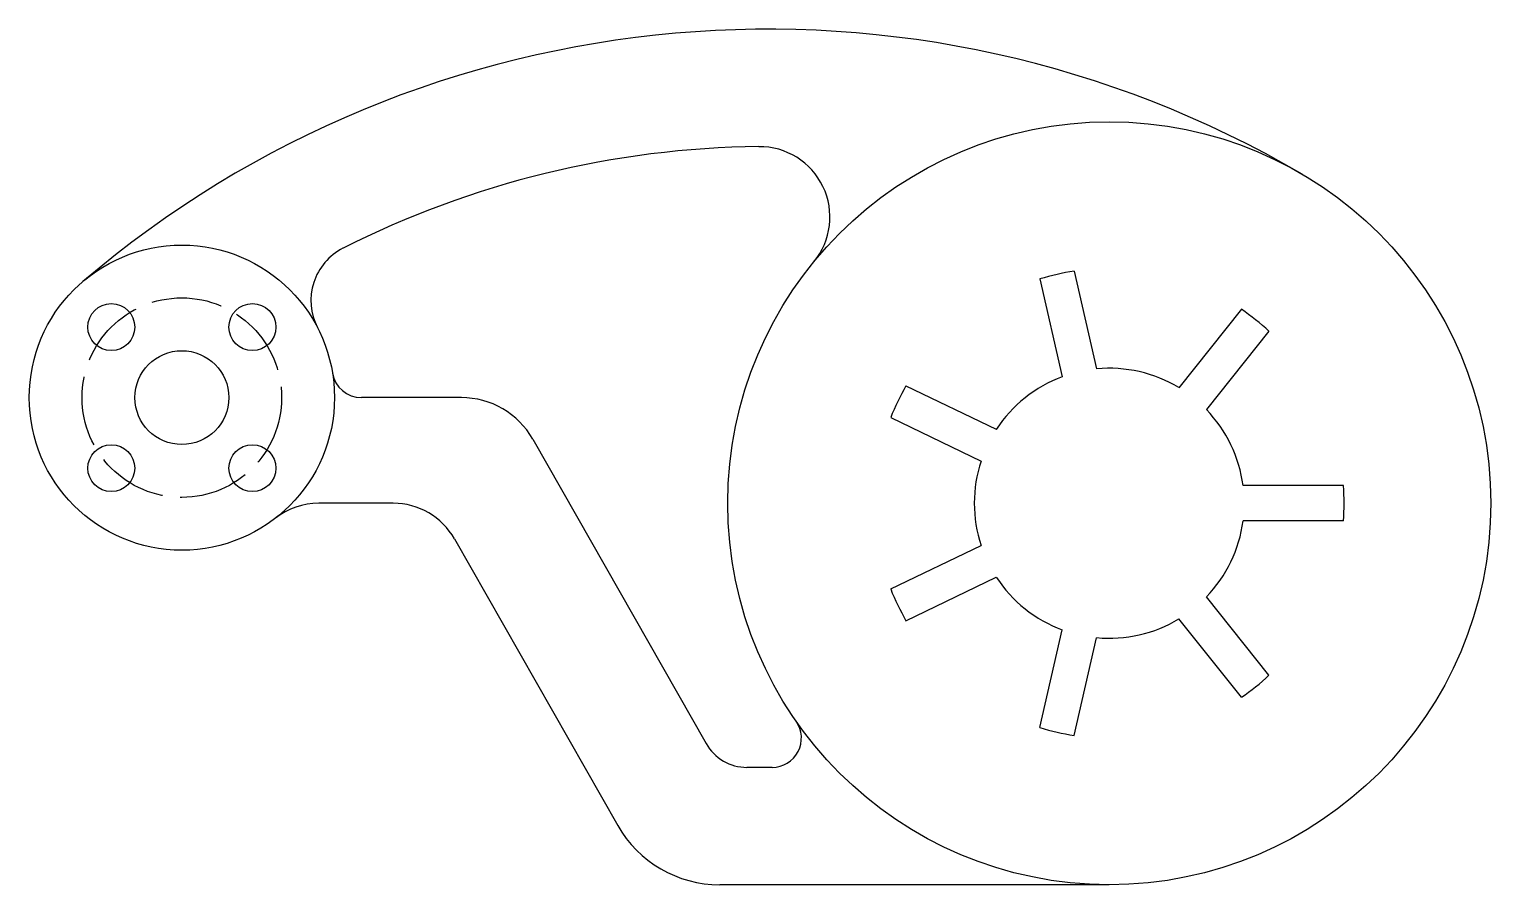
# Model space of a CAD drawing. Header units: millimetres. Extents: x 46 to 295, y 126 to 272.
import ezdxf

# ---------------------------------------------------------------- set-up
doc = ezdxf.new("R2010")
doc.units = ezdxf.units.MM
doc.linetypes.add('ACAD_ISO02W100', pattern=[15, 12, -3])

# ---------------------------------------------------------------- blocks, each defined once
blk = doc.blocks.new('*U6')
blk.add_circle((0, 0), 4)
blk = doc.blocks.new('*U7')
at = {"color": 0, "linetype": 'ByBlock', "lineweight": -2, "transparency": 16777216}
for p, rotation in [((59.69, 203.13), 90.00000000000001), ((59.69, 179.09), 180), ((83.73, 179.09), 270)]:
    blk.add_blockref('*U6', p, dxfattribs=dict(at, rotation=rotation))
blk.add_blockref('*U6', (83.73, 203.13), dxfattribs=at)
blk = doc.blocks.new('*U8')
for p, q in [((8.54, 3), (-8.54, 3)), ((8.54, -3), (-8.54, -3))]:
    blk.add_line(p, q)
blk = doc.blocks.new('*U9')
at = {"color": 0, "linetype": 'ByBlock', "lineweight": -2, "transparency": 16777216}
for p, rotation in [((222.73, 221.67), 102.8571428571428), ((249.25, 215.61), 51.4285714285714), ((201.47, 204.71), 154.2857142857143), ((201.47, 177.51), 205.7142857142857), ((249.25, 166.6), 308.5714285714286), ((222.73, 160.55), 257.1428571428571)]:
    blk.add_blockref('*U8', p, dxfattribs=dict(at, rotation=rotation))
blk.add_blockref('*U8', (261.05, 191.11), dxfattribs=at)

msp = doc.modelspace()

# ---------------------------------------------------------------- linework, layer by layer
for p, q in [((119.33, 209.11), (102.3, 209.11)), ((131.5, 202.03), (161.04, 150.15)), ((107.73, 191.11), (95.03, 191.11)), ((118.16, 185.04), (145.96, 136.21)), ((172.26, 146.11), (167.99, 146.11)), ((229.71, 126.11), (163.34, 126.11))]:
    msp.add_line(p, q)
for centre, radius in [((229.71, 191.11), 65), ((71.71, 209.11), 26), ((71.71, 209.11), 8)]:
    msp.add_circle(centre, radius)
at = {"linetype": 'ACAD_ISO02W100'}
msp.add_circle((71.71, 209.11), 17, dxfattribs=at)
for centre, radius, start, end in [((171.58, 91.88), 180, 59.6368, 130.429), ((171.58, 91.88), 160, 90.5647, 116.9105), ((170.12, 239.87), 12, 320.7038, 90.5647), ((103.69, 225.64), 10, 116.9105, 207.3349), ((229.71, 191.11), 40, 98.5559, 107.1584), ((229.71, 191.11), 40, 47.1273, 55.7298), ((102.3, 214.11), 5, 189.2818, 270), ((229.71, 191.11), 23, 110.3519, 146.791), ((229.71, 191.11), 23, 58.9233, 95.3624), ((229.71, 191.11), 40, 149.9845, 158.5869), ((119.33, 195.11), 14, 29.6499, 90), ((229.71, 191.11), 23, 7.4947, 43.9339), ((229.71, 191.11), 23, 161.7804, 198.2196), ((229.71, 191.11), 40, 355.6988, 4.3012), ((95.03, 179.11), 12, 90, 127.8636), ((107.73, 179.11), 12, 29.6499, 90), ((229.71, 191.11), 23, 316.0661, 352.5053), ((229.71, 191.11), 23, 213.209, 249.6481), ((229.71, 191.11), 40, 201.4131, 210.0155), ((229.71, 191.11), 23, 264.6376, 301.0767), ((229.71, 191.11), 40, 304.2702, 312.8727), ((172.26, 151.11), 5, 270, 34.8499), ((229.71, 191.11), 40, 252.8416, 261.4441), ((167.99, 154.11), 8, 209.6499, 270), ((163.34, 146.11), 20, 209.6499, 270)]:
    msp.add_arc(centre, radius, start, end)

# ---------------------------------------------------------------- block references
for name, p in [('*U9', (0, 0)), ('*U7', (0, 18))]:
    msp.add_blockref(name, p)

doc.saveas('drawing.dxf')
